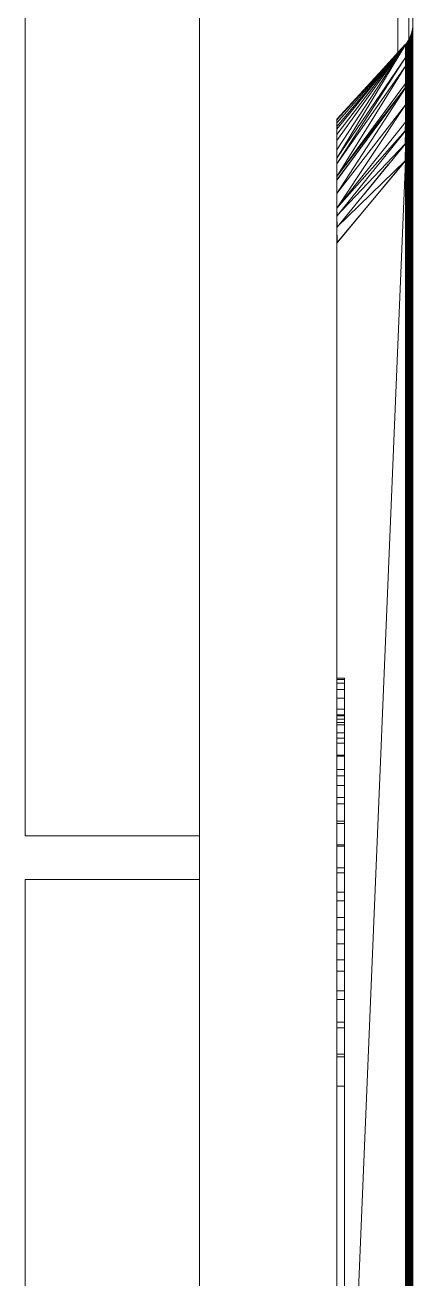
# Model space of a CAD drawing. Header units: millimetres. Extents: x 586.5 to 618.3, y 239.1 to 272.6.
# Drawn here: x 595.4555 to 595.5, y 261.4328 to 261.5766 of the extents above; entities that cross this region are included whole.
import ezdxf

# ---------------------------------------------------------------- set-up
doc = ezdxf.new("R2010")
doc.units = ezdxf.units.MM
doc.header["$LTSCALE"] = 75
doc.layers.add('A-GENM', color=253, linetype='Continuous', lineweight=9)

# ---------------------------------------------------------------- blocks, each defined once
blk = doc.blocks.new('Object 78325 - Object-283467-Subsolo')
at = {"layer": 'A-GENM'}
for p, q in [((-34830.87, 12990), (-34830.87, 12595)), ((-34830.87, 12990), (-34830.87, 12595)), ((-34810.87, 12595), (-34810.87, 12990)), ((-34810.87, 12990), (-34810.87, 12595)), ((-34810.87, 12595), (-34830.87, 12595)), ((-34830.87, 12595), (-34810.87, 12595))]:
    blk.add_line(p, q, dxfattribs=at)
blk = doc.blocks.new('Object 78325 - Object 78325-283471-Subsolo')
blk.add_blockref('Object 78325 - Object-283467-Subsolo', (0, 0))
blk = doc.blocks.new('Object 78487 - Object-283474-Subsolo')
at = {"layer": 'A-GENM'}
for p, q in [((-34830.87, 12590), (-34830.87, 12190)), ((-34810.87, 12590), (-34830.87, 12590)), ((-34830.87, 12590), (-34810.87, 12590)), ((-34830.87, 12590), (-34830.87, 12190)), ((-34810.87, 12190), (-34810.87, 12590)), ((-34810.87, 12590), (-34810.87, 12190))]:
    blk.add_line(p, q, dxfattribs=at)
blk = doc.blocks.new('Object 78487 - Object 78487-283478-Subsolo')
blk.add_blockref('Object 78487 - Object-283474-Subsolo', (0, 0))
blk = doc.blocks.new('Object 79843 - Object-283516-Subsolo')
at = {"layer": 'A-GENM'}
for p, q in [((-34810.87, 12595), (-34810.87, 12590)), ((-34810.87, 12590), (-34810.87, 12595))]:
    blk.add_line(p, q, dxfattribs=at)
blk = doc.blocks.new('Object 79843 - Object 79843-283520-Subsolo')
blk.add_blockref('Object 79843 - Object-283516-Subsolo', (0, 0))
blk = doc.blocks.new('_2597901 -  2597901-283655-Subsolo')
at = {"layer": 'A-GENM'}
for p, q in [((-34788.16, 12825.63), (-34788.16, 12684.32)), ((-34786.42, 12825.63), (-34787.29, 12572.77)), ((-34786.42, 12825.63), (-34786.42, 12364.84)), ((-34786.42, 12825.63), (-34786.42, 12458.17)), ((-34786.53, 12687.24), (-34786.55, 12687.24)), ((-34786.53, 12687.24), (-34786.55, 12687.24)), ((-34786.53, 12687.24), (-34786.55, 12687.24)), ((-34786.54, 12687.21), (-34786.54, 12687.27)), ((-34786.54, 12687.27), (-34786.54, 12458.94)), ((-34786.54, 12459.01), (-34786.54, 12687.27)), ((-34786.53, 12458.88), (-34786.53, 12687.33)), ((-34786.53, 12687.27), (-34786.53, 12687.33)), ((-34786.52, 12687.3), (-34786.53, 12687.3)), ((-34786.52, 12687.3), (-34786.53, 12687.3)), ((-34786.52, 12687.3), (-34786.53, 12687.3)), ((-34786.53, 12687.27), (-34786.53, 12458.94)), ((-34786.53, 12458.88), (-34786.53, 12687.27)), ((-34786.5, 12687.37), (-34786.52, 12687.37)), ((-34786.5, 12687.37), (-34786.52, 12687.37)), ((-34786.5, 12687.37), (-34786.52, 12687.37)), ((-34786.51, 12458.82), (-34786.51, 12687.4)), ((-34786.51, 12687.33), (-34786.51, 12687.4)), ((-34786.51, 12687.33), (-34786.51, 12458.88)), ((-34786.51, 12458.82), (-34786.51, 12687.33)), ((-34786.5, 12458.75), (-34786.5, 12687.46)), ((-34786.5, 12687.4), (-34786.5, 12687.46)), ((-34786.49, 12687.43), (-34786.5, 12687.43)), ((-34786.49, 12687.43), (-34786.5, 12687.43)), ((-34786.49, 12687.43), (-34786.5, 12687.43)), ((-34786.5, 12687.4), (-34786.5, 12458.82)), ((-34786.5, 12458.75), (-34786.5, 12687.4)), ((-34786.47, 12687.49), (-34786.49, 12687.49)), ((-34786.47, 12687.49), (-34786.49, 12687.49)), ((-34786.47, 12687.49), (-34786.49, 12687.49)), ((-34786.48, 12687.46), (-34786.48, 12687.52)), ((-34786.48, 12687.52), (-34786.48, 12458.69)), ((-34786.48, 12458.75), (-34786.48, 12687.52)), ((-34786.48, 12458.75), (-34786.48, 12687.46)), ((-34786.45, 12687.62), (-34786.47, 12687.62)), ((-34786.45, 12687.62), (-34786.47, 12687.62)), ((-34786.45, 12687.62), (-34786.47, 12687.62)), ((-34786.47, 12458.63), (-34786.47, 12687.58)), ((-34786.47, 12687.52), (-34786.47, 12687.58)), ((-34786.47, 12687.55), (-34786.47, 12687.55)), ((-34786.47, 12687.55), (-34786.47, 12687.55)), ((-34786.47, 12687.55), (-34786.47, 12687.55)), ((-34786.47, 12687.52), (-34786.47, 12458.69)), ((-34786.47, 12458.63), (-34786.47, 12687.52)), ((-34786.46, 12687.58), (-34786.46, 12687.65)), ((-34786.46, 12687.65), (-34786.46, 12458.57)), ((-34786.46, 12458.63), (-34786.46, 12687.65)), ((-34786.46, 12458.63), (-34786.46, 12687.58)), ((-34786.44, 12687.74), (-34786.45, 12687.74)), ((-34786.44, 12687.74), (-34786.45, 12687.74)), ((-34786.44, 12687.74), (-34786.45, 12687.74)), ((-34786.45, 12687.65), (-34786.45, 12687.71)), ((-34786.45, 12687.71), (-34786.45, 12458.51)), ((-34786.45, 12458.57), (-34786.45, 12687.71)), ((-34786.45, 12687.68), (-34786.45, 12687.68)), ((-34786.45, 12687.68), (-34786.45, 12687.68)), ((-34786.45, 12687.68), (-34786.45, 12687.68)), ((-34786.45, 12458.57), (-34786.45, 12687.65)), ((-34786.43, 12687.8), (-34786.44, 12687.8)), ((-34786.43, 12687.8), (-34786.44, 12687.8)), ((-34786.43, 12687.8), (-34786.44, 12687.8)), ((-34786.44, 12458.45), (-34786.44, 12687.77)), ((-34786.44, 12687.71), (-34786.44, 12687.77)), ((-34786.44, 12687.71), (-34786.44, 12458.51)), ((-34786.44, 12458.45), (-34786.44, 12687.71)), ((-34786.43, 12687.88), (-34786.43, 12687.94)), ((-34786.43, 12687.94), (-34786.43, 12458.28)), ((-34786.43, 12458.33), (-34786.43, 12687.94)), ((-34786.42, 12687.91), (-34786.43, 12687.91)), ((-34786.42, 12687.91), (-34786.43, 12687.91)), ((-34786.42, 12687.91), (-34786.43, 12687.91)), ((-34786.43, 12687.82), (-34786.43, 12687.88)), ((-34786.43, 12687.88), (-34786.43, 12458.33)), ((-34786.43, 12458.33), (-34786.43, 12687.88)), ((-34786.43, 12458.39), (-34786.43, 12687.88)), ((-34786.43, 12687.85), (-34786.43, 12687.85)), ((-34786.43, 12687.85), (-34786.43, 12687.85)), ((-34786.43, 12687.85), (-34786.43, 12687.85)), ((-34786.43, 12687.77), (-34786.43, 12687.82)), ((-34786.43, 12687.82), (-34786.43, 12458.39)), ((-34786.43, 12458.39), (-34786.43, 12687.82)), ((-34786.43, 12458.45), (-34786.43, 12687.82)), ((-34786.43, 12458.45), (-34786.43, 12687.77)), ((-34786.42, 12688.05), (-34786.42, 12687.99)), ((-34786.42, 12688.05), (-34786.42, 12458.22)), ((-34786.42, 12688.05), (-34786.42, 12458.17)), ((-34786.42, 12458.22), (-34786.42, 12687.99)), ((-34786.42, 12687.94), (-34786.42, 12687.99)), ((-34786.42, 12458.22), (-34786.42, 12687.99)), ((-34786.42, 12687.94), (-34786.42, 12458.28)), ((-34786.42, 12458.22), (-34786.42, 12687.94)), ((-34787.27, 12685.79), (-34787.3, 12685.76)), ((-34787.29, 12685.76), (-34787.26, 12685.8)), ((-34787.29, 12685.76), (-34787.26, 12685.8)), ((-34787.26, 12685.8), (-34787.29, 12685.76)), ((-34787.26, 12685.8), (-34787.29, 12685.76)), ((-34787.26, 12685.8), (-34787.29, 12685.76)), ((-34787.27, 12685.79), (-34787.29, 12685.76)), ((-34787.26, 12685.8), (-34787.27, 12685.79)), ((-34787.26, 12685.8), (-34787.27, 12685.79)), ((-34787.27, 12685.79), (-34787.26, 12685.8)), ((-34787.26, 12685.8), (-34787.23, 12685.84)), ((-34787.23, 12685.84), (-34787.26, 12685.8)), ((-34787.26, 12685.8), (-34787.23, 12685.84)), ((-34787.23, 12685.84), (-34787.26, 12685.8)), ((-34787.25, 12685.81), (-34787.26, 12685.8)), ((-34787.26, 12685.8), (-34787.25, 12685.81)), ((-34787.26, 12685.8), (-34787.26, 12685.8)), ((-34787.26, 12685.8), (-34787.26, 12685.8)), ((-34787.25, 12685.81), (-34787.23, 12685.84)), ((-34787.24, 12460.38), (-34787.24, 12685.84)), ((-34787.24, 12685.8), (-34787.24, 12685.84)), ((-34787.24, 12685.8), (-34787.24, 12460.42)), ((-34787.24, 12460.38), (-34787.24, 12685.8)), ((-34787.2, 12685.88), (-34787.23, 12685.84)), ((-34787.23, 12685.84), (-34787.19, 12685.88)), ((-34787.2, 12685.87), (-34787.23, 12685.84)), ((-34787.23, 12685.84), (-34787.2, 12685.87)), ((-34787.23, 12685.84), (-34787.23, 12685.84)), ((-34787.23, 12685.84), (-34787.22, 12685.84)), ((-34787.23, 12685.84), (-34787.23, 12685.84)), ((-34787.23, 12685.84), (-34787.23, 12685.84)), ((-34787.22, 12685.84), (-34787.19, 12685.88)), ((-34787.2, 12685.88), (-34787.22, 12685.84)), ((-34787.21, 12685.88), (-34787.21, 12460.33)), ((-34787.21, 12685.88), (-34787.21, 12685.84)), ((-34787.21, 12685.88), (-34787.21, 12460.38)), ((-34787.21, 12460.38), (-34787.21, 12685.84)), ((-34787.16, 12685.93), (-34787.2, 12685.88)), ((-34787.2, 12685.88), (-34787.16, 12685.93)), ((-34787.2, 12685.88), (-34787.16, 12685.93)), ((-34787.2, 12685.88), (-34787.17, 12685.92)), ((-34787.2, 12685.88), (-34787.19, 12685.88)), ((-34787.2, 12685.88), (-34787.19, 12685.88)), ((-34787.2, 12685.88), (-34787.19, 12685.88)), ((-34787.2, 12685.88), (-34787.19, 12685.88)), ((-34787.2, 12685.87), (-34787.19, 12685.88)), ((-34787.19, 12685.88), (-34787.16, 12685.93)), ((-34787.19, 12685.88), (-34787.16, 12685.93)), ((-34787.17, 12685.92), (-34787.19, 12685.88)), ((-34787.17, 12685.92), (-34787.16, 12685.93)), ((-34787.17, 12685.88), (-34787.17, 12685.92)), ((-34787.17, 12460.29), (-34787.17, 12685.92)), ((-34787.17, 12685.88), (-34787.17, 12460.33)), ((-34787.17, 12685.88), (-34787.17, 12460.29)), ((-34787.13, 12685.98), (-34787.16, 12685.93)), ((-34787.16, 12685.93), (-34787.13, 12685.98)), ((-34787.13, 12685.98), (-34787.16, 12685.92)), ((-34787.16, 12685.92), (-34787.12, 12685.97)), ((-34787.16, 12685.93), (-34787.12, 12685.97)), ((-34787.13, 12685.96), (-34787.16, 12685.93)), ((-34787.16, 12685.93), (-34787.13, 12685.96)), ((-34787.16, 12685.93), (-34787.16, 12685.92)), ((-34787.16, 12685.93), (-34787.16, 12685.93)), ((-34787.16, 12685.93), (-34787.16, 12685.93)), ((-34787.14, 12685.92), (-34787.14, 12685.97)), ((-34787.14, 12460.24), (-34787.14, 12685.97)), ((-34787.14, 12685.92), (-34787.14, 12460.29)), ((-34787.14, 12685.92), (-34787.14, 12460.24)), ((-34787.1, 12686.02), (-34787.13, 12685.98)), ((-34787.1, 12686.02), (-34787.13, 12685.98)), ((-34787.13, 12685.98), (-34787.09, 12686.02)), ((-34787.13, 12685.98), (-34787.09, 12686.01)), ((-34787.13, 12685.98), (-34787.12, 12685.97)), ((-34787.13, 12685.98), (-34787.12, 12685.97)), ((-34787.12, 12685.97), (-34787.13, 12685.98)), ((-34787.13, 12685.98), (-34787.12, 12685.97)), ((-34787.13, 12685.96), (-34787.12, 12685.97)), ((-34787.12, 12685.97), (-34787.09, 12686.02)), ((-34787.1, 12686.02), (-34787.12, 12685.97)), ((-34787.09, 12686.01), (-34787.12, 12685.97)), ((-34787.11, 12686.02), (-34787.11, 12460.2)), ((-34787.11, 12686.02), (-34787.11, 12685.97)), ((-34787.11, 12686.02), (-34787.11, 12460.24)), ((-34787.11, 12460.24), (-34787.11, 12685.97)), ((-34787.06, 12686.07), (-34787.1, 12686.02)), ((-34787.06, 12686.07), (-34787.1, 12686.02)), ((-34787.1, 12686.02), (-34787.06, 12686.07)), ((-34787.1, 12686.02), (-34787.06, 12686.06)), ((-34787.1, 12686.02), (-34787.09, 12686.02)), ((-34787.1, 12686.02), (-34787.09, 12686.02)), ((-34787.09, 12686.02), (-34787.1, 12686.02)), ((-34787.1, 12686.02), (-34787.09, 12686.02)), ((-34787.06, 12686.07), (-34787.09, 12686.02)), ((-34787.06, 12686.07), (-34787.09, 12686.02)), ((-34787.06, 12686.06), (-34787.09, 12686.02)), ((-34787.09, 12686.01), (-34787.09, 12686.02)), ((-34787.07, 12686.02), (-34787.07, 12686.07)), ((-34787.07, 12460.15), (-34787.07, 12686.07)), ((-34787.07, 12686.02), (-34787.07, 12460.2)), ((-34787.07, 12686.02), (-34787.07, 12460.15)), ((-34787.03, 12686.12), (-34787.06, 12686.07)), ((-34787.03, 12686.12), (-34787.06, 12686.07)), ((-34787.06, 12686.07), (-34787.02, 12686.12)), ((-34787.06, 12686.07), (-34787.02, 12686.12)), ((-34787.03, 12686.12), (-34787.06, 12686.07)), ((-34787.03, 12686.11), (-34787.06, 12686.07)), ((-34787.06, 12686.07), (-34787.03, 12686.11)), ((-34787.06, 12686.07), (-34787.06, 12686.07)), ((-34787.06, 12686.07), (-34787.06, 12686.07)), ((-34787.06, 12686.06), (-34787.06, 12686.07)), ((-34787.06, 12686.07), (-34787.06, 12686.07)), ((-34787.04, 12686.12), (-34787.04, 12460.1)), ((-34787.04, 12686.12), (-34787.04, 12686.07)), ((-34787.04, 12686.12), (-34787.04, 12460.15)), ((-34787.04, 12460.15), (-34787.04, 12686.07)), ((-34787, 12686.17), (-34787.03, 12686.12)), ((-34787, 12686.17), (-34787.03, 12686.12)), ((-34787.03, 12686.12), (-34786.99, 12686.17)), ((-34787.03, 12686.12), (-34786.99, 12686.17)), ((-34787.03, 12686.12), (-34787.02, 12686.12)), ((-34787.03, 12686.12), (-34787.02, 12686.12)), ((-34787.03, 12686.11), (-34787.02, 12686.12)), ((-34787.02, 12686.12), (-34787.03, 12686.12)), ((-34787.03, 12686.12), (-34787.02, 12686.12)), ((-34786.99, 12686.17), (-34787.02, 12686.12)), ((-34787.02, 12686.12), (-34786.99, 12686.17)), ((-34787, 12686.17), (-34787.02, 12686.12)), ((-34787.01, 12686.12), (-34787.01, 12686.17)), ((-34787.01, 12460.04), (-34787.01, 12686.17)), ((-34787.01, 12686.12), (-34787.01, 12460.1)), ((-34787.01, 12686.12), (-34787.01, 12460.04)), ((-34786.96, 12686.23), (-34787, 12686.17)), ((-34787, 12686.17), (-34786.96, 12686.23)), ((-34787, 12686.17), (-34786.96, 12686.22)), ((-34787, 12686.17), (-34786.96, 12686.22)), ((-34787, 12686.17), (-34786.99, 12686.17)), ((-34787, 12686.17), (-34786.99, 12686.17)), ((-34786.99, 12686.17), (-34787, 12686.17)), ((-34787, 12686.17), (-34786.99, 12686.17)), ((-34786.96, 12686.23), (-34786.99, 12686.17)), ((-34786.96, 12686.22), (-34786.99, 12686.17)), ((-34786.99, 12686.17), (-34786.96, 12686.22)), ((-34786.99, 12686.17), (-34786.99, 12686.17)), ((-34786.97, 12686.22), (-34786.97, 12459.99)), ((-34786.97, 12686.22), (-34786.97, 12686.17)), ((-34786.97, 12686.22), (-34786.97, 12460.04)), ((-34786.97, 12460.04), (-34786.97, 12686.17)), ((-34786.93, 12686.28), (-34786.96, 12686.23)), ((-34786.96, 12686.22), (-34786.93, 12686.28)), ((-34786.96, 12686.23), (-34786.93, 12686.28)), ((-34786.96, 12686.23), (-34786.93, 12686.28)), ((-34786.96, 12686.23), (-34786.93, 12686.28)), ((-34786.96, 12686.23), (-34786.96, 12686.22)), ((-34786.96, 12686.22), (-34786.96, 12686.23)), ((-34786.96, 12686.22), (-34786.96, 12686.22)), ((-34786.94, 12686.22), (-34786.94, 12686.28)), ((-34786.94, 12459.93), (-34786.94, 12686.28)), ((-34786.94, 12686.22), (-34786.94, 12459.99)), ((-34786.94, 12686.22), (-34786.94, 12459.93)), ((-34786.9, 12686.31), (-34786.93, 12686.31)), ((-34786.9, 12686.31), (-34786.93, 12686.31)), ((-34786.9, 12686.31), (-34786.93, 12686.31)), ((-34786.93, 12686.28), (-34786.93, 12686.28)), ((-34786.91, 12459.88), (-34786.91, 12686.34)), ((-34786.91, 12686.28), (-34786.91, 12686.34)), ((-34786.91, 12686.28), (-34786.91, 12459.93)), ((-34786.91, 12459.88), (-34786.91, 12686.28)), ((-34786.87, 12686.36), (-34786.9, 12686.36)), ((-34786.87, 12686.36), (-34786.9, 12686.36)), ((-34786.87, 12686.36), (-34786.9, 12686.36)), ((-34786.88, 12686.34), (-34786.88, 12686.39)), ((-34786.88, 12686.39), (-34786.88, 12459.82)), ((-34786.88, 12459.88), (-34786.88, 12686.39)), ((-34786.88, 12459.88), (-34786.88, 12686.34)), ((-34786.84, 12686.42), (-34786.87, 12686.42)), ((-34786.84, 12686.42), (-34786.87, 12686.42)), ((-34786.84, 12686.42), (-34786.87, 12686.42)), ((-34786.85, 12459.76), (-34786.85, 12686.45)), ((-34786.85, 12686.39), (-34786.85, 12686.45)), ((-34786.85, 12686.39), (-34786.85, 12459.82)), ((-34786.85, 12459.76), (-34786.85, 12686.39)), ((-34786.81, 12686.48), (-34786.84, 12686.48)), ((-34786.81, 12686.48), (-34786.84, 12686.48)), ((-34786.81, 12686.48), (-34786.84, 12686.48)), ((-34786.82, 12686.45), (-34786.82, 12686.51)), ((-34786.82, 12686.51), (-34786.82, 12459.7)), ((-34786.82, 12459.76), (-34786.82, 12686.51)), ((-34786.82, 12459.76), (-34786.82, 12686.45)), ((-34786.78, 12686.54), (-34786.81, 12686.54)), ((-34786.78, 12686.54), (-34786.81, 12686.54)), ((-34786.78, 12686.54), (-34786.81, 12686.54)), ((-34786.8, 12459.64), (-34786.8, 12686.57)), ((-34786.8, 12686.51), (-34786.8, 12686.57)), ((-34786.8, 12686.51), (-34786.8, 12459.7)), ((-34786.8, 12459.64), (-34786.8, 12686.51)), ((-34786.75, 12686.6), (-34786.78, 12686.6)), ((-34786.76, 12686.6), (-34786.78, 12686.6)), ((-34786.76, 12686.6), (-34786.78, 12686.6)), ((-34786.77, 12459.58), (-34786.77, 12686.63)), ((-34786.77, 12686.57), (-34786.77, 12686.63)), ((-34786.77, 12686.57), (-34786.77, 12459.64)), ((-34786.77, 12459.58), (-34786.77, 12686.57)), ((-34786.73, 12686.66), (-34786.75, 12686.66)), ((-34786.73, 12686.66), (-34786.75, 12686.66)), ((-34786.73, 12686.66), (-34786.75, 12686.66)), ((-34786.74, 12459.52), (-34786.74, 12686.7)), ((-34786.74, 12686.63), (-34786.74, 12686.7)), ((-34786.74, 12686.63), (-34786.74, 12459.58)), ((-34786.74, 12459.52), (-34786.74, 12686.63)), ((-34786.7, 12686.73), (-34786.73, 12686.73)), ((-34786.7, 12686.73), (-34786.73, 12686.73)), ((-34786.7, 12686.73), (-34786.73, 12686.73)), ((-34786.71, 12686.7), (-34786.71, 12686.76)), ((-34786.71, 12686.76), (-34786.71, 12459.45)), ((-34786.71, 12459.52), (-34786.71, 12686.76)), ((-34786.71, 12459.52), (-34786.71, 12686.7)), ((-34786.68, 12686.79), (-34786.7, 12686.79)), ((-34786.68, 12686.79), (-34786.7, 12686.79)), ((-34786.68, 12686.79), (-34786.7, 12686.79)), ((-34786.69, 12686.76), (-34786.69, 12686.82)), ((-34786.69, 12686.82), (-34786.69, 12459.39)), ((-34786.69, 12459.45), (-34786.69, 12686.82)), ((-34786.69, 12459.45), (-34786.69, 12686.76)), ((-34786.65, 12686.85), (-34786.68, 12686.85)), ((-34786.66, 12686.85), (-34786.68, 12686.85)), ((-34786.66, 12686.85), (-34786.68, 12686.85)), ((-34786.67, 12459.33), (-34786.67, 12686.88)), ((-34786.67, 12686.82), (-34786.67, 12686.88)), ((-34786.67, 12686.82), (-34786.67, 12459.39)), ((-34786.67, 12459.33), (-34786.67, 12686.82)), ((-34786.63, 12686.92), (-34786.65, 12686.92)), ((-34786.63, 12686.92), (-34786.65, 12686.92)), ((-34786.63, 12686.92), (-34786.65, 12686.92)), ((-34786.64, 12686.88), (-34786.64, 12686.95)), ((-34786.64, 12686.95), (-34786.64, 12459.26)), ((-34786.64, 12459.33), (-34786.64, 12686.95)), ((-34786.64, 12459.33), (-34786.64, 12686.88)), ((-34786.61, 12686.98), (-34786.63, 12686.98)), ((-34786.61, 12686.98), (-34786.63, 12686.98)), ((-34786.61, 12686.98), (-34786.63, 12686.98)), ((-34786.62, 12686.95), (-34786.62, 12687.01)), ((-34786.62, 12687.01), (-34786.62, 12459.2)), ((-34786.62, 12459.26), (-34786.62, 12687.01)), ((-34786.62, 12459.26), (-34786.62, 12686.95)), ((-34786.59, 12687.05), (-34786.61, 12687.05)), ((-34786.59, 12687.05), (-34786.61, 12687.05)), ((-34786.59, 12687.05), (-34786.61, 12687.05)), ((-34786.6, 12459.14), (-34786.6, 12687.08)), ((-34786.6, 12687.01), (-34786.6, 12687.08)), ((-34786.6, 12687.01), (-34786.6, 12459.2)), ((-34786.6, 12459.14), (-34786.6, 12687.01)), ((-34786.57, 12687.11), (-34786.59, 12687.11)), ((-34786.57, 12687.11), (-34786.59, 12687.11)), ((-34786.57, 12687.11), (-34786.59, 12687.11)), ((-34786.58, 12459.07), (-34786.58, 12687.14)), ((-34786.58, 12687.08), (-34786.58, 12687.14)), ((-34786.58, 12687.08), (-34786.58, 12459.14)), ((-34786.58, 12459.07), (-34786.58, 12687.08)), ((-34786.55, 12687.17), (-34786.57, 12687.17)), ((-34786.55, 12687.17), (-34786.57, 12687.17)), ((-34786.55, 12687.17), (-34786.57, 12687.17)), ((-34786.56, 12459.01), (-34786.56, 12687.21)), ((-34786.56, 12687.14), (-34786.56, 12687.21)), ((-34786.56, 12687.14), (-34786.56, 12459.07)), ((-34786.56, 12459.01), (-34786.56, 12687.14)), ((-34786.54, 12459.01), (-34786.54, 12687.21)), ((-34787.3, 12685.77), (-34795.14, 12677.14)), ((-34795.14, 12677.14), (-34787.28, 12685.75)), ((-34787.29, 12685.76), (-34795.13, 12677.13)), ((-34795.13, 12677.24), (-34787.29, 12685.76)), ((-34795.13, 12677.21), (-34787.29, 12685.76)), ((-34795.13, 12676.79), (-34787.29, 12685.76)), ((-34795.13, 12676.79), (-34787.29, 12685.76)), ((-34787.29, 12685.76), (-34795.13, 12676.4)), ((-34795.13, 12676.4), (-34787.29, 12685.76)), ((-34787.29, 12685.76), (-34795.13, 12676.07)), ((-34795.13, 12676.07), (-34787.29, 12685.76)), ((-34787.29, 12685.76), (-34795.13, 12675.48)), ((-34795.13, 12675.48), (-34787.29, 12685.76)), ((-34787.29, 12685.76), (-34795.13, 12674.78)), ((-34795.13, 12674.78), (-34787.29, 12685.76)), ((-34787.29, 12685.76), (-34795.13, 12673.69)), ((-34795.13, 12673.69), (-34787.29, 12685.76)), ((-34795.13, 12677.24), (-34787.29, 12685.76)), ((-34787.29, 12685.76), (-34795.13, 12672.76)), ((-34787.3, 12685.76), (-34795.13, 12677.21)), ((-34787.7, 12685.31), (-34795.13, 12677.24)), ((-34787.7, 12685.31), (-34795.13, 12677.24)), ((-34787.3, 12685.77), (-34795.12, 12677.2)), ((-34787.3, 12685.76), (-34795.12, 12677.24)), ((-34787.7, 12685.31), (-34787.29, 12685.76)), ((-34787.3, 12685.77), (-34787.28, 12685.75)), ((-34787.3, 12685.76), (-34787.29, 12685.76)), ((-34787.3, 12685.76), (-34787.29, 12685.76)), ((-34787.29, 12685.76), (-34787.29, 12684.28)), ((-34787.29, 12684.28), (-34787.29, 12685.76)), ((-34787.29, 12684.28), (-34795.13, 12672.76)), ((-34787.29, 12684.28), (-34795.13, 12672.09)), ((-34787.29, 12683.29), (-34795.13, 12672.09)), ((-34787.29, 12683.29), (-34795.13, 12670.65)), ((-34787.29, 12684.28), (-34787.29, 12683.29)), ((-34787.29, 12684.28), (-34787.29, 12683.29)), ((-34787.29, 12683.29), (-34787.29, 12681.32)), ((-34787.29, 12683.29), (-34787.29, 12681.32)), ((-34787.31, 12680.82), (-34795.15, 12670.65)), ((-34787.29, 12681.32), (-34795.13, 12670.65)), ((-34787.29, 12680.82), (-34795.13, 12670.27)), ((-34787.29, 12680.82), (-34795.13, 12668.68)), ((-34791.44, 12675.67), (-34787.27, 12681.32)), ((-34787.31, 12680.82), (-34787.27, 12681.32)), ((-34787.29, 12681.32), (-34787.29, 12680.82)), ((-34787.29, 12681.32), (-34787.29, 12678.85)), ((-34787.29, 12681.32), (-34787.29, 12676.87)), ((-34787.29, 12681.32), (-34787.29, 12676.87)), ((-34787.29, 12681.32), (-34787.29, 12676.87)), ((-34787.29, 12680.82), (-34787.29, 12678.85)), ((-34787.29, 12680.82), (-34787.29, 12678.85)), ((-34787.29, 12678.85), (-34795.13, 12668.68)), ((-34787.29, 12678.85), (-34795.13, 12667)), ((-34787.29, 12678.85), (-34787.29, 12676.87)), ((-34787.29, 12678.85), (-34787.29, 12676.87)), ((-34787.29, 12678.85), (-34787.29, 12676.87)), ((-34795.12, 12677.2), (-34795.14, 12677.14)), ((-34795.13, 12677.24), (-34795.13, 12677.21)), ((-34795.13, 12677.24), (-34795.13, 12675.07)), ((-34795.12, 12677.24), (-34795.13, 12677.21)), ((-34795.13, 12677.24), (-34795.13, 12674.95)), ((-34795.13, 12677.24), (-34795.13, 12674.95)), ((-34795.13, 12677.24), (-34795.13, 12675.07)), ((-34795.13, 12677.24), (-34795.13, 12674.92)), ((-34795.13, 12677.13), (-34795.13, 12677.21)), ((-34795.13, 12674.92), (-34795.13, 12677.21)), ((-34795.13, 12677.21), (-34795.13, 12674.86)), ((-34787.31, 12675.89), (-34795.15, 12667)), ((-34795.13, 12676.79), (-34795.13, 12677.13)), ((-34795.13, 12677.13), (-34795.13, 12674.57)), ((-34795.13, 12677.13), (-34795.13, 12674.86)), ((-34795.13, 12676.79), (-34795.13, 12676.4)), ((-34795.13, 12676.79), (-34795.13, 12674.24)), ((-34795.13, 12676.79), (-34795.13, 12674.57)), ((-34795.13, 12676.4), (-34795.13, 12676.07)), ((-34795.13, 12676.4), (-34795.13, 12673.97)), ((-34795.13, 12676.4), (-34795.13, 12674.24)), ((-34795.13, 12676.07), (-34795.13, 12675.48)), ((-34795.13, 12676.07), (-34795.13, 12673.47)), ((-34795.13, 12676.07), (-34795.13, 12673.97)), ((-34790.99, 12675.85), (-34795.11, 12670.27)), ((-34791.21, 12671.94), (-34787.27, 12676.87)), ((-34791.07, 12671.19), (-34787.27, 12675.89)), ((-34787.31, 12675.89), (-34787.27, 12676.87)), ((-34787.31, 12674.41), (-34787.27, 12675.89)), ((-34787.29, 12676.87), (-34787.29, 12675.89)), ((-34787.29, 12676.23), (-34787.29, 12674.41)), ((-34787.29, 12674.41), (-34787.29, 12675.89)), ((-34787.31, 12674.41), (-34795.15, 12666.14)), ((-34795.13, 12675.48), (-34795.13, 12674.78)), ((-34795.13, 12675.48), (-34795.13, 12672.9)), ((-34795.13, 12675.48), (-34795.13, 12673.47)), ((-34795.13, 12674.95), (-34795.13, 12675.07)), ((-34795.13, 12664.01), (-34795.13, 12674.95)), ((-34795.13, 12674.95), (-34795.13, 12566.31)), ((-34795.13, 12674.95), (-34795.13, 12664.01)), ((-34795.13, 12674.95), (-34795.13, 12662.97)), ((-34795.13, 12674.95), (-34795.13, 12674.92)), ((-34795.13, 12662.97), (-34795.13, 12674.92)), ((-34795.13, 12674.92), (-34795.13, 12674.86)), ((-34795.13, 12662.97), (-34795.13, 12674.86)), ((-34795.13, 12674.57), (-34795.13, 12674.86)), ((-34795.13, 12674.78), (-34795.13, 12673.69)), ((-34795.13, 12674.78), (-34795.13, 12671.96)), ((-34795.13, 12674.78), (-34795.13, 12672.9)), ((-34795.13, 12662.97), (-34795.13, 12674.57)), ((-34795.13, 12674.24), (-34795.13, 12674.57)), ((-34791.98, 12668.67), (-34787.28, 12674.41)), ((-34787.3, 12672.43), (-34787.28, 12674.41)), ((-34787.29, 12672.43), (-34787.29, 12674.41)), ((-34795.13, 12662.97), (-34795.13, 12674.24)), ((-34795.13, 12673.97), (-34795.13, 12674.24)), ((-34795.13, 12662.97), (-34795.13, 12673.97)), ((-34795.13, 12673.47), (-34795.13, 12673.97)), ((-34795.13, 12673.69), (-34795.13, 12672.76)), ((-34795.13, 12673.69), (-34795.13, 12671.18)), ((-34795.13, 12673.69), (-34795.13, 12671.96)), ((-34795.13, 12662.97), (-34795.13, 12673.47)), ((-34795.13, 12672.9), (-34795.13, 12673.47)), ((-34795.13, 12662.97), (-34795.13, 12672.9)), ((-34795.13, 12671.96), (-34795.13, 12672.9)), ((-34787.3, 12672.43), (-34795.14, 12664.82)), ((-34795.13, 12672.76), (-34795.13, 12672.09)), ((-34795.13, 12672.76), (-34795.13, 12670.66)), ((-34795.13, 12672.76), (-34795.13, 12671.18)), ((-34795.13, 12663.04), (-34787.29, 12672.43)), ((-34795.13, 12672.09), (-34795.13, 12670.65)), ((-34795.13, 12672.09), (-34795.13, 12669.37)), ((-34795.13, 12672.09), (-34795.13, 12670.66)), ((-34795.13, 12662.97), (-34795.13, 12671.96)), ((-34795.13, 12670.66), (-34795.13, 12671.96)), ((-34795.13, 12671.18), (-34795.13, 12671.96)), ((-34791.2, 12671.95), (-34795.13, 12667)), ((-34787.3, 12672.43), (-34795.12, 12663.04)), ((-34789.22, 12672.06), (-34795.11, 12664.82)), ((-34794.26, 12504.22), (-34787.29, 12672.43)), ((-34787.29, 12672.43), (-34787.29, 12473.29)), ((-34787.29, 12672.43), (-34787.29, 12473.29)), ((-34787.29, 12672.43), (-34787.29, 12546.49)), ((-34795.15, 12670.65), (-34795.11, 12670.27)), ((-34795.13, 12670.66), (-34795.13, 12671.18)), ((-34795.13, 12662.97), (-34795.13, 12670.66)), ((-34795.13, 12667.77), (-34795.13, 12670.66)), ((-34795.13, 12669.37), (-34795.13, 12670.66)), ((-34795.13, 12670.65), (-34795.13, 12670.27)), ((-34795.13, 12670.65), (-34795.13, 12669.15)), ((-34795.13, 12670.65), (-34795.13, 12669.37)), ((-34795.13, 12668.68), (-34795.13, 12670.27)), ((-34795.13, 12670.27), (-34795.13, 12667.77)), ((-34795.13, 12670.27), (-34795.13, 12669.15)), ((-34791.09, 12671.16), (-34795.11, 12666.14)), ((-34795.13, 12667.77), (-34795.13, 12669.37)), ((-34795.13, 12669.15), (-34795.13, 12669.37)), ((-34795.13, 12667.77), (-34795.13, 12669.15)), ((-34795.13, 12668.68), (-34795.13, 12667)), ((-34795.13, 12668.68), (-34795.13, 12667.77)), ((-34795.13, 12668.68), (-34795.13, 12666.33)), ((-34795.13, 12664.55), (-34795.13, 12667.77)), ((-34795.13, 12662.97), (-34795.13, 12667.77)), ((-34795.13, 12667.77), (-34795.13, 12666.33)), ((-34795.15, 12667), (-34795.11, 12666.14)), ((-34795.15, 12666.14), (-34795.11, 12664.82)), ((-34795.13, 12667), (-34795.13, 12666.14)), ((-34795.13, 12667), (-34795.13, 12665.65)), ((-34795.13, 12667), (-34795.13, 12666.33)), ((-34795.13, 12664.55), (-34795.13, 12666.33)), ((-34795.13, 12665.65), (-34795.13, 12666.33)), ((-34795.13, 12666.14), (-34795.13, 12664.82)), ((-34795.13, 12664.55), (-34795.13, 12666.14)), ((-34795.13, 12666.14), (-34795.13, 12665.65)), ((-34795.13, 12664.55), (-34795.13, 12665.65)), ((-34795.14, 12664.82), (-34795.12, 12663.04)), ((-34795.13, 12663.04), (-34795.13, 12664.82)), ((-34795.13, 12664.55), (-34795.13, 12664.82)), ((-34795.13, 12663.04), (-34795.13, 12664.55)), ((-34795.13, 12664.55), (-34795.13, 12662.97)), ((-34795.13, 12664.01), (-34795.13, 12471.27)), ((-34795.13, 12514.53), (-34795.13, 12664.01)), ((-34795.13, 12566.31), (-34795.13, 12663.04)), ((-34795.13, 12663.04), (-34795.13, 12662.97)), ((-34795.13, 12566.31), (-34795.13, 12662.97)), ((-34795.13, 12566.31), (-34795.13, 12662.97)), ((-34795.13, 12662.97), (-34795.13, 12566.31)), ((-34795.13, 12612.96), (-34795.13, 12613.1)), ((-34795.13, 12613.1), (-34794.26, 12613.1)), ((-34795.13, 12613.1), (-34795.13, 12612.96)), ((-34795.13, 12613.1), (-34795.13, 12608.9)), ((-34794.26, 12613.1), (-34795.13, 12613.1)), ((-34794.26, 12613.1), (-34795.13, 12613.1)), ((-34794.26, 12612.96), (-34795.13, 12612.96)), ((-34795.13, 12612.96), (-34795.13, 12612.53)), ((-34795.13, 12612.53), (-34795.13, 12612.96)), ((-34795.13, 12612.96), (-34794.26, 12612.96)), ((-34795.13, 12612.53), (-34795.13, 12611.81)), ((-34794.26, 12612.53), (-34795.13, 12612.53)), ((-34795.13, 12611.81), (-34795.13, 12612.53)), ((-34795.13, 12612.53), (-34794.26, 12612.53)), ((-34794.26, 12613.1), (-34794.26, 12612.96)), ((-34794.26, 12608.9), (-34794.26, 12613.1)), ((-34794.26, 12612.96), (-34794.26, 12613.1)), ((-34794.26, 12612.53), (-34794.26, 12612.96)), ((-34794.26, 12612.96), (-34794.26, 12612.53)), ((-34794.26, 12611.81), (-34794.26, 12612.53)), ((-34794.26, 12612.53), (-34794.26, 12611.81)), ((-34795.13, 12611.81), (-34795.13, 12610.81)), ((-34794.26, 12611.81), (-34795.13, 12611.81)), ((-34795.13, 12610.81), (-34795.13, 12611.81)), ((-34795.13, 12611.81), (-34794.26, 12611.81)), ((-34794.26, 12610.81), (-34794.26, 12611.81)), ((-34794.26, 12611.81), (-34794.26, 12610.81)), ((-34795.13, 12610.81), (-34795.13, 12609.54)), ((-34794.26, 12610.81), (-34795.13, 12610.81)), ((-34795.13, 12609.54), (-34795.13, 12610.81)), ((-34795.13, 12610.81), (-34794.26, 12610.81)), ((-34794.26, 12609.54), (-34794.26, 12610.81)), ((-34794.26, 12610.81), (-34794.26, 12609.54)), ((-34795.13, 12609.54), (-34795.13, 12608)), ((-34794.26, 12609.54), (-34795.13, 12609.54)), ((-34795.13, 12608), (-34795.13, 12609.54)), ((-34795.13, 12609.54), (-34794.26, 12609.54)), ((-34795.13, 12608.77), (-34795.13, 12608.9)), ((-34795.13, 12608.9), (-34795.13, 12608.77)), ((-34794.26, 12608.9), (-34795.13, 12608.9)), ((-34795.13, 12608.9), (-34794.26, 12608.9)), ((-34795.13, 12608.9), (-34794.26, 12608.9)), ((-34795.13, 12608.38), (-34795.13, 12608.77)), ((-34795.13, 12608.77), (-34795.13, 12608.38)), ((-34794.26, 12608.77), (-34795.13, 12608.77)), ((-34795.13, 12608.77), (-34794.26, 12608.77)), ((-34795.13, 12607.73), (-34795.13, 12608.38)), ((-34795.13, 12608.38), (-34795.13, 12607.73)), ((-34794.26, 12608.38), (-34795.13, 12608.38)), ((-34795.13, 12608.38), (-34794.26, 12608.38)), ((-34794.26, 12608), (-34794.26, 12609.54)), ((-34794.26, 12609.54), (-34794.26, 12608)), ((-34794.26, 12608.9), (-34794.26, 12608.77)), ((-34794.26, 12608.77), (-34794.26, 12608.9)), ((-34794.26, 12608.77), (-34794.26, 12608.38)), ((-34794.26, 12608.38), (-34794.26, 12608.77)), ((-34794.26, 12608.38), (-34794.26, 12607.73)), ((-34794.26, 12607.73), (-34794.26, 12608.38)), ((-34795.13, 12608), (-34795.13, 12606.21)), ((-34794.26, 12608), (-34795.13, 12608)), ((-34795.13, 12606.21), (-34795.13, 12608)), ((-34795.13, 12608), (-34794.26, 12608)), ((-34795.13, 12606.82), (-34795.13, 12607.73)), ((-34795.13, 12607.73), (-34795.13, 12606.82)), ((-34794.26, 12607.73), (-34795.13, 12607.73)), ((-34795.13, 12607.73), (-34794.26, 12607.73)), ((-34795.13, 12605.66), (-34795.13, 12606.82)), ((-34795.13, 12606.82), (-34795.13, 12605.66)), ((-34794.26, 12606.82), (-34795.13, 12606.82)), ((-34795.13, 12606.82), (-34794.26, 12606.82)), ((-34794.26, 12606.21), (-34794.26, 12608)), ((-34794.26, 12608), (-34794.26, 12606.21)), ((-34794.26, 12607.73), (-34794.26, 12606.82)), ((-34794.26, 12606.82), (-34794.26, 12607.73)), ((-34794.26, 12606.82), (-34794.26, 12605.66)), ((-34794.26, 12605.66), (-34794.26, 12606.82)), ((-34795.13, 12606.21), (-34795.13, 12604.17)), ((-34794.26, 12606.21), (-34795.13, 12606.21)), ((-34795.13, 12604.17), (-34795.13, 12606.21)), ((-34795.13, 12606.21), (-34794.26, 12606.21)), ((-34795.13, 12604.26), (-34795.13, 12605.66)), ((-34795.13, 12605.66), (-34795.13, 12604.26)), ((-34794.26, 12605.66), (-34795.13, 12605.66)), ((-34795.13, 12605.66), (-34794.26, 12605.66)), ((-34794.26, 12604.17), (-34794.26, 12606.21)), ((-34794.26, 12606.21), (-34794.26, 12604.17)), ((-34794.26, 12605.66), (-34794.26, 12604.26)), ((-34794.26, 12604.26), (-34794.26, 12605.66)), ((-34795.13, 12602.63), (-34795.13, 12604.26)), ((-34795.13, 12604.26), (-34795.13, 12602.63)), ((-34794.26, 12604.26), (-34795.13, 12604.26)), ((-34795.13, 12604.26), (-34794.26, 12604.26)), ((-34795.13, 12604.17), (-34795.13, 12601.89)), ((-34794.26, 12604.17), (-34795.13, 12604.17)), ((-34795.13, 12601.89), (-34795.13, 12604.17)), ((-34795.13, 12604.17), (-34794.26, 12604.17)), ((-34794.26, 12604.26), (-34794.26, 12602.63)), ((-34794.26, 12602.63), (-34794.26, 12604.26)), ((-34794.26, 12601.89), (-34794.26, 12604.17)), ((-34794.26, 12604.17), (-34794.26, 12601.89)), ((-34795.13, 12600.77), (-34795.13, 12602.63)), ((-34795.13, 12602.63), (-34795.13, 12600.77)), ((-34794.26, 12602.63), (-34795.13, 12602.63)), ((-34795.13, 12602.63), (-34794.26, 12602.63)), ((-34794.26, 12602.63), (-34794.26, 12600.77)), ((-34794.26, 12600.77), (-34794.26, 12602.63)), ((-34795.13, 12601.89), (-34795.13, 12599.4)), ((-34794.26, 12601.89), (-34795.13, 12601.89)), ((-34795.13, 12599.4), (-34795.13, 12601.89)), ((-34795.13, 12601.89), (-34794.26, 12601.89)), ((-34794.26, 12599.4), (-34794.26, 12601.89)), ((-34794.26, 12601.89), (-34794.26, 12599.4)), ((-34795.13, 12598.7), (-34795.13, 12600.77)), ((-34795.13, 12600.77), (-34795.13, 12598.7)), ((-34794.26, 12600.77), (-34795.13, 12600.77)), ((-34795.13, 12600.77), (-34794.26, 12600.77)), ((-34794.26, 12600.77), (-34794.26, 12598.7)), ((-34794.26, 12598.7), (-34794.26, 12600.77)), ((-34795.13, 12599.4), (-34795.13, 12596.7)), ((-34794.26, 12599.4), (-34795.13, 12599.4)), ((-34795.13, 12596.7), (-34795.13, 12599.4)), ((-34795.13, 12599.4), (-34794.26, 12599.4)), ((-34795.13, 12596.43), (-34795.13, 12598.7)), ((-34795.13, 12598.7), (-34795.13, 12596.43)), ((-34794.26, 12598.7), (-34795.13, 12598.7)), ((-34795.13, 12598.7), (-34794.26, 12598.7)), ((-34794.26, 12596.7), (-34794.26, 12599.4)), ((-34794.26, 12599.4), (-34794.26, 12596.7)), ((-34794.26, 12598.7), (-34794.26, 12596.43)), ((-34794.26, 12596.43), (-34794.26, 12598.7)), ((-34795.13, 12596.7), (-34795.13, 12593.81)), ((-34794.26, 12596.7), (-34795.13, 12596.7)), ((-34795.13, 12593.81), (-34795.13, 12596.7)), ((-34795.13, 12596.7), (-34794.26, 12596.7)), ((-34794.26, 12593.81), (-34794.26, 12596.7)), ((-34794.26, 12596.7), (-34794.26, 12593.81)), ((-34795.13, 12593.97), (-34795.13, 12596.43)), ((-34795.13, 12596.43), (-34795.13, 12593.97)), ((-34794.26, 12596.43), (-34795.13, 12596.43)), ((-34795.13, 12596.43), (-34794.26, 12596.43)), ((-34794.26, 12596.43), (-34794.26, 12593.97)), ((-34794.26, 12593.97), (-34794.26, 12596.43)), ((-34795.13, 12591.34), (-34795.13, 12593.97)), ((-34795.13, 12593.97), (-34795.13, 12591.34)), ((-34794.26, 12593.97), (-34795.13, 12593.97)), ((-34795.13, 12593.97), (-34794.26, 12593.97)), ((-34795.13, 12593.81), (-34795.13, 12590.76)), ((-34794.26, 12593.81), (-34795.13, 12593.81)), ((-34795.13, 12590.76), (-34795.13, 12593.81)), ((-34795.13, 12593.81), (-34794.26, 12593.81)), ((-34794.26, 12593.97), (-34794.26, 12591.34)), ((-34794.26, 12591.34), (-34794.26, 12593.97)), ((-34794.26, 12590.76), (-34794.26, 12593.81)), ((-34794.26, 12593.81), (-34794.26, 12590.76)), ((-34795.13, 12588.56), (-34795.13, 12591.34)), ((-34795.13, 12591.34), (-34795.13, 12588.56)), ((-34794.26, 12591.34), (-34795.13, 12591.34)), ((-34795.13, 12591.34), (-34794.26, 12591.34)), ((-34794.26, 12591.34), (-34794.26, 12588.56)), ((-34794.26, 12588.56), (-34794.26, 12591.34)), ((-34795.13, 12590.76), (-34795.13, 12587.55)), ((-34794.26, 12590.76), (-34795.13, 12590.76)), ((-34795.13, 12587.55), (-34795.13, 12590.76)), ((-34795.13, 12590.76), (-34794.26, 12590.76)), ((-34794.26, 12587.55), (-34794.26, 12590.76)), ((-34794.26, 12590.76), (-34794.26, 12587.55)), ((-34795.13, 12585.65), (-34795.13, 12588.56)), ((-34795.13, 12588.56), (-34795.13, 12585.65)), ((-34794.26, 12588.56), (-34795.13, 12588.56)), ((-34795.13, 12588.56), (-34794.26, 12588.56)), ((-34794.26, 12588.56), (-34794.26, 12585.65)), ((-34794.26, 12585.65), (-34794.26, 12588.56)), ((-34795.13, 12587.55), (-34795.13, 12584.22)), ((-34794.26, 12587.55), (-34795.13, 12587.55)), ((-34795.13, 12584.22), (-34795.13, 12587.55)), ((-34795.13, 12587.55), (-34794.26, 12587.55)), ((-34794.26, 12584.22), (-34794.26, 12587.55)), ((-34794.26, 12587.55), (-34794.26, 12584.22)), ((-34795.13, 12582.61), (-34795.13, 12585.65)), ((-34795.13, 12585.65), (-34795.13, 12582.61)), ((-34794.26, 12585.65), (-34795.13, 12585.65)), ((-34795.13, 12585.65), (-34794.26, 12585.65)), ((-34794.26, 12585.65), (-34794.26, 12582.61)), ((-34794.26, 12582.61), (-34794.26, 12585.65)), ((-34795.13, 12584.22), (-34795.13, 12580.77)), ((-34794.26, 12584.22), (-34795.13, 12584.22)), ((-34795.13, 12580.77), (-34795.13, 12584.22)), ((-34795.13, 12584.22), (-34794.26, 12584.22)), ((-34794.26, 12580.77), (-34794.26, 12584.22)), ((-34794.26, 12584.22), (-34794.26, 12580.77)), ((-34795.13, 12579.47), (-34795.13, 12582.61)), ((-34795.13, 12582.61), (-34795.13, 12579.47)), ((-34794.26, 12582.61), (-34795.13, 12582.61)), ((-34795.13, 12582.61), (-34794.26, 12582.61)), ((-34794.26, 12582.61), (-34794.26, 12579.47)), ((-34794.26, 12579.47), (-34794.26, 12582.61)), ((-34795.13, 12580.77), (-34795.13, 12577.23)), ((-34794.26, 12580.77), (-34795.13, 12580.77)), ((-34795.13, 12577.23), (-34795.13, 12580.77)), ((-34795.13, 12580.77), (-34794.26, 12580.77)), ((-34795.13, 12576.25), (-34795.13, 12579.47)), ((-34795.13, 12579.47), (-34795.13, 12576.25)), ((-34794.26, 12579.47), (-34795.13, 12579.47)), ((-34795.13, 12579.47), (-34794.26, 12579.47)), ((-34794.26, 12577.23), (-34794.26, 12580.77)), ((-34794.26, 12580.77), (-34794.26, 12577.23)), ((-34794.26, 12579.47), (-34794.26, 12576.25)), ((-34794.26, 12576.25), (-34794.26, 12579.47)), ((-34795.13, 12577.23), (-34795.13, 12573.63)), ((-34794.26, 12577.23), (-34795.13, 12577.23)), ((-34795.13, 12573.63), (-34795.13, 12577.23)), ((-34795.13, 12577.23), (-34794.26, 12577.23)), ((-34794.26, 12573.63), (-34794.26, 12577.23)), ((-34794.26, 12577.23), (-34794.26, 12573.63)), ((-34795.13, 12572.97), (-34795.13, 12576.25)), ((-34795.13, 12576.25), (-34795.13, 12572.97)), ((-34794.26, 12576.25), (-34795.13, 12576.25)), ((-34795.13, 12576.25), (-34794.26, 12576.25)), ((-34794.26, 12576.25), (-34794.26, 12572.97)), ((-34794.26, 12572.97), (-34794.26, 12576.25)), ((-34795.13, 12573.63), (-34795.13, 12569.98)), ((-34794.26, 12573.63), (-34795.13, 12573.63)), ((-34795.13, 12569.98), (-34795.13, 12573.63)), ((-34795.13, 12573.63), (-34794.26, 12573.63)), ((-34794.26, 12569.98), (-34794.26, 12573.63)), ((-34794.26, 12573.63), (-34794.26, 12569.98)), ((-34795.13, 12569.65), (-34795.13, 12572.97)), ((-34795.13, 12572.97), (-34795.13, 12569.65)), ((-34794.26, 12572.97), (-34795.13, 12572.97)), ((-34795.13, 12572.97), (-34794.26, 12572.97)), ((-34794.26, 12572.97), (-34794.26, 12569.65)), ((-34794.26, 12569.65), (-34794.26, 12572.97)), ((-34795.13, 12569.98), (-34795.13, 12566.31)), ((-34794.26, 12569.98), (-34795.13, 12569.98)), ((-34795.13, 12566.31), (-34795.13, 12569.98)), ((-34795.13, 12569.98), (-34794.26, 12569.98)), ((-34795.13, 12566.31), (-34795.13, 12569.65)), ((-34795.13, 12569.65), (-34795.13, 12566.31)), ((-34794.26, 12569.65), (-34795.13, 12569.65)), ((-34795.13, 12569.65), (-34794.26, 12569.65)), ((-34794.26, 12566.31), (-34794.26, 12569.98)), ((-34794.26, 12569.98), (-34794.26, 12566.31)), ((-34794.26, 12569.65), (-34794.26, 12566.31)), ((-34794.26, 12566.31), (-34794.26, 12569.65)), ((-34795.13, 12484.77), (-34795.13, 12566.31)), ((-34795.13, 12566.31), (-34795.13, 12484.77)), ((-34794.26, 12566.31), (-34795.13, 12566.31)), ((-34795.13, 12566.31), (-34794.26, 12566.31)), ((-34794.26, 12566.31), (-34794.26, 12484.77)), ((-34794.26, 12484.77), (-34794.26, 12566.31))]:
    blk.add_line(p, q, dxfattribs=at)
blk = doc.blocks.new('_2597901 -  2597901-283659-Subsolo')
blk.add_blockref('_2597901 -  2597901-283655-Subsolo', (0, 0))

msp = doc.modelspace()

# ---------------------------------------------------------------- block references
at = {"layer": 'A-GENM', "xscale": 0.001, "yscale": 0.001, "zscale": 0.001}
for name in ['Object 78325 - Object 78325-283471-Subsolo', 'Object 79843 - Object 79843-283520-Subsolo', '_2597901 -  2597901-283659-Subsolo', 'Object 78487 - Object 78487-283478-Subsolo']:
    msp.add_blockref(name, (630.28641, 248.88857), dxfattribs=at)

doc.saveas('drawing.dxf')
